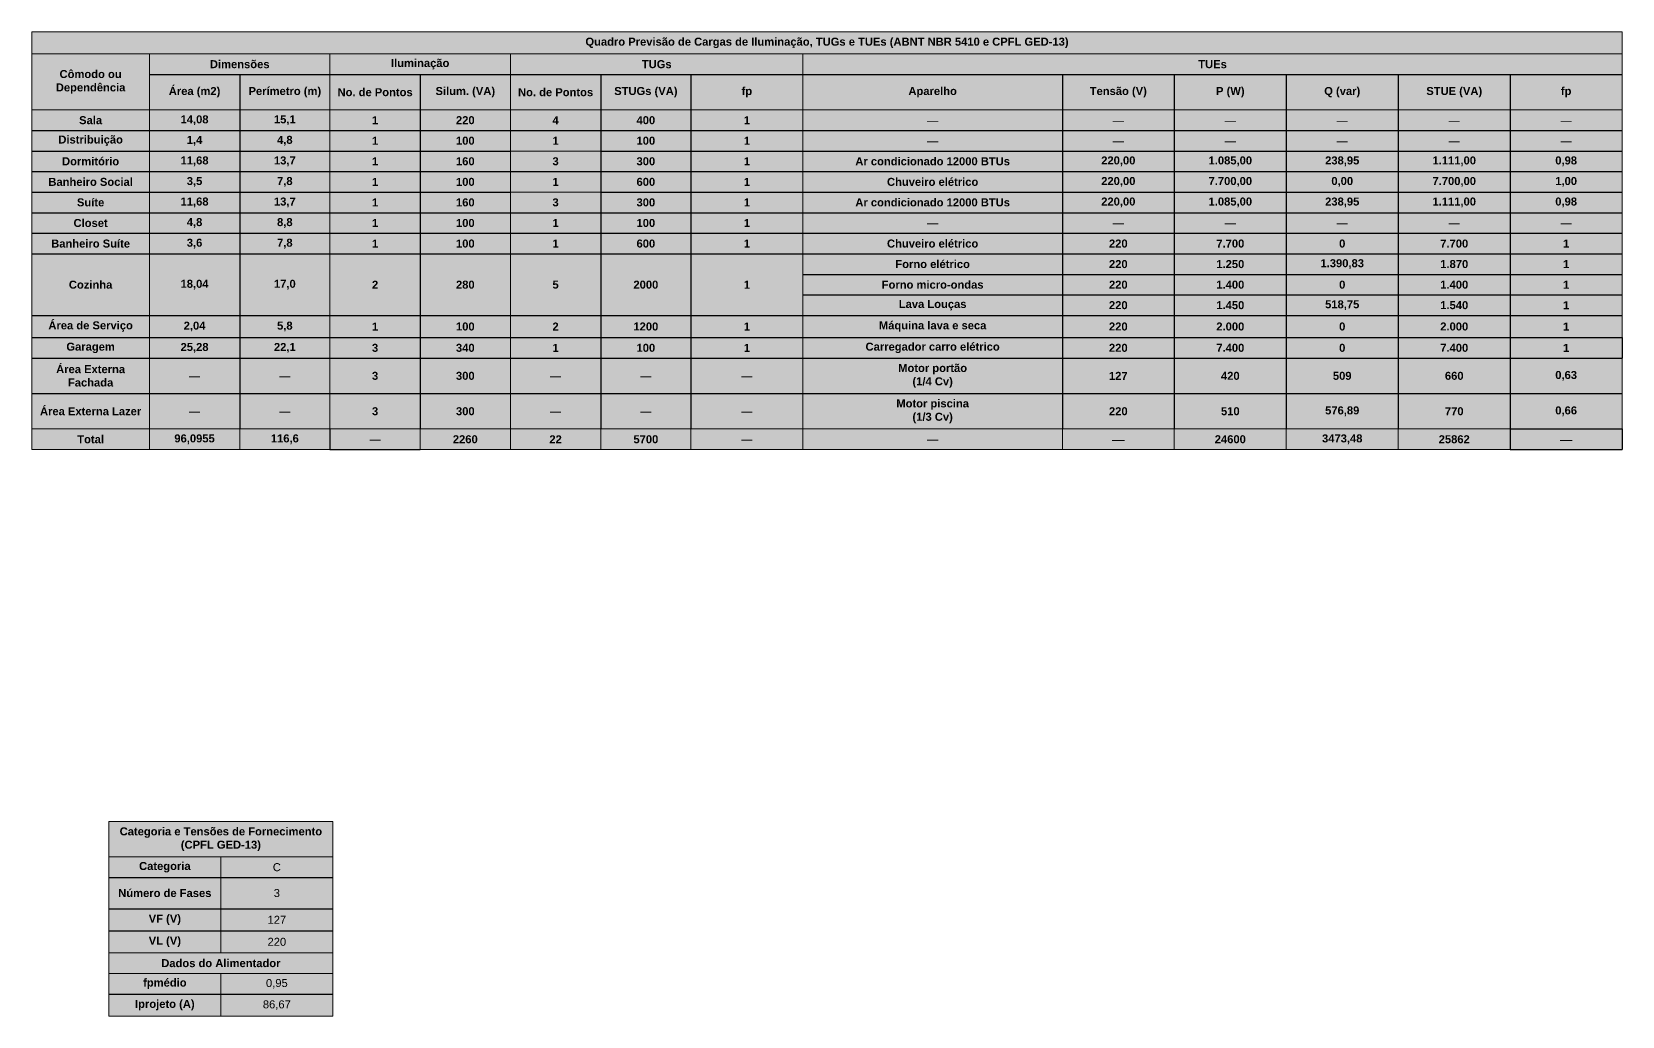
# Model space of a CAD drawing. Header units: inches. Extents: x 2 to 116, y 2 to 108.
# Drawn here: x 69.82 to 89.15, y 64.19 to 76.14 of the extents above; entities that cross this region are included whole.
import ezdxf

# ---------------------------------------------------------------- set-up
doc = ezdxf.new("R2010")
doc.units = ezdxf.units.IN
doc.header["$MEASUREMENT"] = 0
doc.layers.add('LEGENDA', color=251, linetype='Continuous', lineweight=9)
doc.styles.get("Standard").update_dxf_attribs({"font": 'arial.ttf'})

# ---------------------------------------------------------------- blocks, each defined once
blk = doc.blocks.new('*T407')
at = {"layer": 'LEGENDA', "color": 18, "linetype": 'ByBlock', "lineweight": 15, "true_color": 0x000000, "transparency": 16777216}
for p, q in [((0, 0), (2.721, 0)), ((0, 0), (0, -2.363)), ((2.721, 0), (2.721, -2.363)), ((0, -0.43), (2.721, -0.43)), ((1.361, -0.43), (1.361, -1.595)), ((0, -1.595), (2.721, -1.595)), ((0, -1.845), (2.721, -1.845)), ((1.361, -1.845), (1.361, -2.363)), ((0, -2.363), (2.721, -2.363))]:
    blk.add_line(p, q, dxfattribs=at)
at = {"layer": 'LEGENDA', "color": 253, "linetype": 'ByBlock', "lineweight": -2, "true_color": 0xa5a5a5, "transparency": 16777216}
for p, q in [((0, -0.68), (2.721, -0.68)), ((0, -1.059), (2.721, -1.059)), ((0, -1.327), (2.721, -1.327)), ((0, -2.095), (2.721, -2.095))]:
    blk.add_line(p, q, dxfattribs=at)
at = {"layer": 'LEGENDA', "color": 9, "true_color": 0xbdc0bf, "transparency": 16777216}
for points in [[(0, 0), (0, -0.43), (2.721, 0), (2.721, -0.43)], [(0, -1.595), (0, -1.845), (2.721, -1.595), (2.721, -1.845)]]:
    blk.add_solid(points, dxfattribs=at)
at = {"layer": 'LEGENDA', "color": 254, "true_color": 0xdbdbdb, "transparency": 16777216}
for points in [[(0, -0.43), (0, -0.68), (1.361, -0.43), (1.361, -0.68)], [(0, -0.68), (0, -1.059), (1.361, -0.68), (1.361, -1.059)], [(0, -1.059), (0, -1.327), (1.361, -1.059), (1.361, -1.327)], [(0, -1.327), (0, -1.595), (1.361, -1.327), (1.361, -1.595)], [(0, -1.845), (0, -2.095), (1.361, -1.845), (1.361, -2.095)], [(0, -2.095), (0, -2.363), (1.361, -2.095), (1.361, -2.363)]]:
    blk.add_solid(points, dxfattribs=at)
at = {"layer": 'LEGENDA', "color": 7, "true_color": 0xffffff, "transparency": 16777216}
for points in [[(1.361, -0.43), (1.361, -0.68), (2.721, -0.43), (2.721, -0.68)], [(1.361, -0.68), (1.361, -1.059), (2.721, -0.68), (2.721, -1.059)], [(1.361, -1.059), (1.361, -1.327), (2.721, -1.059), (2.721, -1.327)], [(1.361, -1.327), (1.361, -1.595), (2.721, -1.327), (2.721, -1.595)], [(1.361, -1.845), (1.361, -2.095), (2.721, -1.845), (2.721, -2.095)], [(1.361, -2.095), (1.361, -2.363), (2.721, -2.095), (2.721, -2.363)]]:
    blk.add_solid(points, dxfattribs=at)
at = {"layer": 'LEGENDA', "color": 0, "transparency": 16777216, "char_height": 0.09722, "attachment_point": 5}
for s, insert, width in [('{\\fHelvetica Neue|b1|i0|c0;Categoria e Tensões de Fornecimento (CPFL GED-13)', (1.361, -0.215), 2.60111), ('{\\fHelvetica Neue|b1|i0|c0;Categoria', (0.68, -0.555), 1.24056), ('{\\fHelvetica Neue|b0|i0|c0;C', (2.041, -0.555), 1.24056), ('{\\fHelvetica Neue|b1|i0|c0;Número de Fases', (0.68, -0.869), 1.24056), ('{\\fHelvetica Neue|b0|i0|c0;3', (2.041, -0.869), 1.24056), ('{\\fHelvetica Neue|b1|i0|c0;VF (V)', (0.68, -1.193), 1.24056), ('{\\fHelvetica Neue|b0|i0|c0;127', (2.041, -1.193), 1.24056), ('{\\fHelvetica Neue|b1|i0|c0;VL (V)', (0.68, -1.461), 1.24056), ('{\\fHelvetica Neue|b0|i0|c0;220', (2.041, -1.461), 1.24056), ('{\\fHelvetica Neue|b1|i0|c0;Dados do Alimentador', (1.361, -1.72), 2.60111), ('{\\fHelvetica Neue|b1|i0|c0;fpmédio', (0.68, -1.97), 1.24056), ('{\\fHelvetica Neue|b0|i0|c0;0,95', (2.041, -1.97), 1.24056), ('{\\fHelvetica Neue|b1|i0|c0;Iprojeto (A)', (0.68, -2.229), 1.24056), ('{\\fHelvetica Neue|b0|i0|c0;86,67', (2.041, -2.229), 1.24056)]:
    blk.add_mtext(s, dxfattribs=dict(at, insert=insert, width=width))
blk = doc.blocks.new('*T408')
at = {"layer": 'LEGENDA', "color": 18, "linetype": 'ByBlock', "lineweight": 15, "true_color": 0x000000, "transparency": 16777216}
for p, q in [((0, 0), (19.326, 0)), ((0, 0), (0, -5.072)), ((19.326, 0), (19.326, -3.712)), ((0, -0.268), (19.326, -0.268)), ((1.43, -0.268), (1.43, -5.072)), ((3.623, -0.268), (3.623, -4.822)), ((5.817, -0.268), (5.817, -5.072)), ((9.371, -0.268), (9.371, -5.072)), ((0, -0.948), (19.326, -0.948)), ((5.817, -1.447), (6.913, -1.447)), ((5.817, -1.946), (6.913, -1.946)), ((19.326, -3.962), (19.326, -4.822)), ((0, -4.822), (17.965, -4.822)), ((2.527, -4.822), (2.527, -5.072)), ((4.72, -4.822), (4.72, -5.072)), ((6.913, -4.822), (6.913, -5.072)), ((8.01, -4.822), (8.01, -5.072)), ((12.523, -4.822), (12.523, -5.072)), ((13.883, -4.822), (13.883, -5.072)), ((15.244, -4.822), (15.244, -5.072)), ((16.604, -4.822), (16.604, -5.072)), ((0, -5.072), (3.623, -5.072)), ((4.72, -5.072), (17.965, -5.072))]:
    blk.add_line(p, q, dxfattribs=at)
at = {"layer": 'LEGENDA', "color": 253, "linetype": 'ByBlock', "lineweight": -2, "true_color": 0xa5a5a5, "transparency": 16777216}
for p, q in [((1.43, -0.518), (19.326, -0.518)), ((2.527, -0.518), (2.527, -4.822)), ((4.72, -0.518), (4.72, -4.822)), ((6.913, -0.518), (6.913, -4.822)), ((8.01, -0.518), (8.01, -4.822)), ((12.523, -0.518), (12.523, -4.822)), ((13.883, -0.518), (13.883, -4.822)), ((15.244, -0.518), (15.244, -4.822)), ((16.604, -0.518), (16.604, -4.822)), ((17.965, -0.518), (17.965, -4.822)), ((0, -1.198), (19.326, -1.198)), ((0, -1.447), (5.817, -1.447)), ((6.913, -1.447), (19.326, -1.447)), ((0, -1.697), (19.326, -1.697)), ((0, -1.946), (5.817, -1.946)), ((6.913, -1.946), (19.326, -1.946)), ((0, -2.196), (19.326, -2.196)), ((0, -2.446), (19.326, -2.446)), ((0, -2.695), (19.326, -2.695)), ((9.371, -2.945), (19.326, -2.945)), ((9.371, -3.195), (19.326, -3.195)), ((0, -3.444), (19.326, -3.444)), ((0, -3.712), (19.326, -3.712)), ((0, -3.962), (19.326, -3.962)), ((0, -4.392), (19.326, -4.392)), ((3.623, -4.822), (3.623, -5.072)), ((3.623, -5.072), (4.72, -5.072))]:
    blk.add_line(p, q, dxfattribs=at)
at = {"layer": 'LEGENDA', "color": 18, "linetype": 'ByBlock', "lineweight": -2, "true_color": 0x000000, "transparency": 16777216}
for p, q in [((19.326, -3.712), (19.326, -3.962)), ((17.965, -4.822), (19.326, -4.822)), ((17.965, -4.822), (17.965, -5.072)), ((19.326, -4.822), (19.326, -5.072)), ((17.965, -5.072), (19.326, -5.072))]:
    blk.add_line(p, q, dxfattribs=at)
at = {"layer": 'LEGENDA', "color": 9, "true_color": 0xbdc0bf, "transparency": 16777216}
for points in [[(0, 0), (0, -0.268), (19.326, 0), (19.326, -0.268)], [(0, -0.268), (0, -0.948), (1.43, -0.268), (1.43, -0.948)], [(1.43, -0.268), (1.43, -0.518), (3.623, -0.268), (3.623, -0.518)], [(3.623, -0.268), (3.623, -0.518), (5.817, -0.268), (5.817, -0.518)], [(5.817, -0.268), (5.817, -0.518), (9.371, -0.268), (9.371, -0.518)], [(9.371, -0.268), (9.371, -0.518), (19.326, -0.268), (19.326, -0.518)], [(1.43, -0.518), (1.43, -0.948), (2.527, -0.518), (2.527, -0.948)], [(2.527, -0.518), (2.527, -0.948), (3.623, -0.518), (3.623, -0.948)], [(3.623, -0.518), (3.623, -0.948), (4.72, -0.518), (4.72, -0.948)], [(4.72, -0.518), (4.72, -0.948), (5.817, -0.518), (5.817, -0.948)], [(5.817, -0.518), (5.817, -0.948), (6.913, -0.518), (6.913, -0.948)], [(6.913, -0.518), (6.913, -0.948), (8.01, -0.518), (8.01, -0.948)], [(8.01, -0.518), (8.01, -0.948), (9.371, -0.518), (9.371, -0.948)], [(9.371, -0.518), (9.371, -0.948), (12.523, -0.518), (12.523, -0.948)], [(12.523, -0.518), (12.523, -0.948), (13.883, -0.518), (13.883, -0.948)], [(13.883, -0.518), (13.883, -0.948), (15.244, -0.518), (15.244, -0.948)], [(15.244, -0.518), (15.244, -0.948), (16.604, -0.518), (16.604, -0.948)], [(16.604, -0.518), (16.604, -0.948), (17.965, -0.518), (17.965, -0.948)], [(17.965, -0.518), (17.965, -0.948), (19.326, -0.518), (19.326, -0.948)]]:
    blk.add_solid(points, dxfattribs=at)
at = {"layer": 'LEGENDA', "color": 254, "true_color": 0xdbdbdb, "transparency": 16777216}
for points in [[(0, -0.948), (0, -1.198), (1.43, -0.948), (1.43, -1.198)], [(0, -1.198), (0, -1.447), (1.43, -1.198), (1.43, -1.447)], [(0, -1.447), (0, -1.697), (1.43, -1.447), (1.43, -1.697)], [(0, -1.697), (0, -1.946), (1.43, -1.697), (1.43, -1.946)], [(0, -1.946), (0, -2.196), (1.43, -1.946), (1.43, -2.196)], [(0, -2.196), (0, -2.446), (1.43, -2.196), (1.43, -2.446)], [(0, -2.446), (0, -2.695), (1.43, -2.446), (1.43, -2.695)], [(0, -2.695), (0, -3.444), (1.43, -2.695), (1.43, -3.444)], [(0, -3.444), (0, -3.712), (1.43, -3.444), (1.43, -3.712)], [(0, -3.712), (0, -3.962), (1.43, -3.712), (1.43, -3.962)], [(0, -3.962), (0, -4.392), (1.43, -3.962), (1.43, -4.392)], [(0, -4.392), (0, -4.822), (1.43, -4.392), (1.43, -4.822)], [(0, -4.822), (0, -5.072), (1.43, -4.822), (1.43, -5.072)]]:
    blk.add_solid(points, dxfattribs=at)
at = {"layer": 'LEGENDA', "color": 7, "true_color": 0xffffff, "transparency": 16777216}
for points in [[(1.43, -0.948), (1.43, -1.198), (2.527, -0.948), (2.527, -1.198)], [(2.527, -0.948), (2.527, -1.198), (3.623, -0.948), (3.623, -1.198)], [(3.623, -0.948), (3.623, -1.198), (4.72, -0.948), (4.72, -1.198)], [(4.72, -0.948), (4.72, -1.198), (5.817, -0.948), (5.817, -1.198)], [(5.817, -0.948), (5.817, -1.198), (6.913, -0.948), (6.913, -1.198)], [(6.913, -0.948), (6.913, -1.198), (8.01, -0.948), (8.01, -1.198)], [(8.01, -0.948), (8.01, -1.198), (9.371, -0.948), (9.371, -1.198)], [(9.371, -0.948), (9.371, -1.198), (12.523, -0.948), (12.523, -1.198)], [(12.523, -0.948), (12.523, -1.198), (13.883, -0.948), (13.883, -1.198)], [(13.883, -0.948), (13.883, -1.198), (15.244, -0.948), (15.244, -1.198)], [(15.244, -0.948), (15.244, -1.198), (16.604, -0.948), (16.604, -1.198)], [(16.604, -0.948), (16.604, -1.198), (17.965, -0.948), (17.965, -1.198)], [(17.965, -0.948), (17.965, -1.198), (19.326, -0.948), (19.326, -1.198)], [(1.43, -1.198), (1.43, -1.447), (2.527, -1.198), (2.527, -1.447)], [(2.527, -1.198), (2.527, -1.447), (3.623, -1.198), (3.623, -1.447)], [(3.623, -1.198), (3.623, -1.447), (4.72, -1.198), (4.72, -1.447)], [(4.72, -1.198), (4.72, -1.447), (5.817, -1.198), (5.817, -1.447)], [(5.817, -1.198), (5.817, -1.447), (6.913, -1.198), (6.913, -1.447)], [(6.913, -1.198), (6.913, -1.447), (8.01, -1.198), (8.01, -1.447)], [(8.01, -1.198), (8.01, -1.447), (9.371, -1.198), (9.371, -1.447)], [(9.371, -1.198), (9.371, -1.447), (12.523, -1.198), (12.523, -1.447)], [(12.523, -1.198), (12.523, -1.447), (13.883, -1.198), (13.883, -1.447)], [(13.883, -1.198), (13.883, -1.447), (15.244, -1.198), (15.244, -1.447)], [(15.244, -1.198), (15.244, -1.447), (16.604, -1.198), (16.604, -1.447)], [(16.604, -1.198), (16.604, -1.447), (17.965, -1.198), (17.965, -1.447)], [(17.965, -1.198), (17.965, -1.447), (19.326, -1.198), (19.326, -1.447)], [(1.43, -1.447), (1.43, -1.697), (2.527, -1.447), (2.527, -1.697)], [(2.527, -1.447), (2.527, -1.697), (3.623, -1.447), (3.623, -1.697)], [(3.623, -1.447), (3.623, -1.697), (4.72, -1.447), (4.72, -1.697)], [(4.72, -1.447), (4.72, -1.697), (5.817, -1.447), (5.817, -1.697)], [(5.817, -1.447), (5.817, -1.697), (6.913, -1.447), (6.913, -1.697)], [(6.913, -1.447), (6.913, -1.697), (8.01, -1.447), (8.01, -1.697)], [(8.01, -1.447), (8.01, -1.697), (9.371, -1.447), (9.371, -1.697)], [(9.371, -1.447), (9.371, -1.697), (12.523, -1.447), (12.523, -1.697)], [(12.523, -1.447), (12.523, -1.697), (13.883, -1.447), (13.883, -1.697)], [(13.883, -1.447), (13.883, -1.697), (15.244, -1.447), (15.244, -1.697)], [(15.244, -1.447), (15.244, -1.697), (16.604, -1.447), (16.604, -1.697)], [(16.604, -1.447), (16.604, -1.697), (17.965, -1.447), (17.965, -1.697)], [(17.965, -1.447), (17.965, -1.697), (19.326, -1.447), (19.326, -1.697)], [(1.43, -1.697), (1.43, -1.946), (2.527, -1.697), (2.527, -1.946)], [(2.527, -1.697), (2.527, -1.946), (3.623, -1.697), (3.623, -1.946)], [(3.623, -1.697), (3.623, -1.946), (4.72, -1.697), (4.72, -1.946)], [(4.72, -1.697), (4.72, -1.946), (5.817, -1.697), (5.817, -1.946)], [(5.817, -1.697), (5.817, -1.946), (6.913, -1.697), (6.913, -1.946)], [(6.913, -1.697), (6.913, -1.946), (8.01, -1.697), (8.01, -1.946)], [(8.01, -1.697), (8.01, -1.946), (9.371, -1.697), (9.371, -1.946)], [(9.371, -1.697), (9.371, -1.946), (12.523, -1.697), (12.523, -1.946)], [(12.523, -1.697), (12.523, -1.946), (13.883, -1.697), (13.883, -1.946)], [(13.883, -1.697), (13.883, -1.946), (15.244, -1.697), (15.244, -1.946)], [(15.244, -1.697), (15.244, -1.946), (16.604, -1.697), (16.604, -1.946)], [(16.604, -1.697), (16.604, -1.946), (17.965, -1.697), (17.965, -1.946)], [(17.965, -1.697), (17.965, -1.946), (19.326, -1.697), (19.326, -1.946)], [(1.43, -1.946), (1.43, -2.196), (2.527, -1.946), (2.527, -2.196)], [(2.527, -1.946), (2.527, -2.196), (3.623, -1.946), (3.623, -2.196)], [(3.623, -1.946), (3.623, -2.196), (4.72, -1.946), (4.72, -2.196)], [(4.72, -1.946), (4.72, -2.196), (5.817, -1.946), (5.817, -2.196)], [(5.817, -1.946), (5.817, -2.196), (6.913, -1.946), (6.913, -2.196)], [(6.913, -1.946), (6.913, -2.196), (8.01, -1.946), (8.01, -2.196)], [(8.01, -1.946), (8.01, -2.196), (9.371, -1.946), (9.371, -2.196)], [(9.371, -1.946), (9.371, -2.196), (12.523, -1.946), (12.523, -2.196)], [(12.523, -1.946), (12.523, -2.196), (13.883, -1.946), (13.883, -2.196)], [(13.883, -1.946), (13.883, -2.196), (15.244, -1.946), (15.244, -2.196)], [(15.244, -1.946), (15.244, -2.196), (16.604, -1.946), (16.604, -2.196)], [(16.604, -1.946), (16.604, -2.196), (17.965, -1.946), (17.965, -2.196)], [(17.965, -1.946), (17.965, -2.196), (19.326, -1.946), (19.326, -2.196)], [(1.43, -2.196), (1.43, -2.446), (2.527, -2.196), (2.527, -2.446)], [(2.527, -2.196), (2.527, -2.446), (3.623, -2.196), (3.623, -2.446)], [(3.623, -2.196), (3.623, -2.446), (4.72, -2.196), (4.72, -2.446)], [(4.72, -2.196), (4.72, -2.446), (5.817, -2.196), (5.817, -2.446)], [(5.817, -2.196), (5.817, -2.446), (6.913, -2.196), (6.913, -2.446)], [(6.913, -2.196), (6.913, -2.446), (8.01, -2.196), (8.01, -2.446)], [(8.01, -2.196), (8.01, -2.446), (9.371, -2.196), (9.371, -2.446)], [(9.371, -2.196), (9.371, -2.446), (12.523, -2.196), (12.523, -2.446)], [(12.523, -2.196), (12.523, -2.446), (13.883, -2.196), (13.883, -2.446)], [(13.883, -2.196), (13.883, -2.446), (15.244, -2.196), (15.244, -2.446)], [(15.244, -2.196), (15.244, -2.446), (16.604, -2.196), (16.604, -2.446)], [(16.604, -2.196), (16.604, -2.446), (17.965, -2.196), (17.965, -2.446)], [(17.965, -2.196), (17.965, -2.446), (19.326, -2.196), (19.326, -2.446)], [(1.43, -2.446), (1.43, -2.695), (2.527, -2.446), (2.527, -2.695)], [(2.527, -2.446), (2.527, -2.695), (3.623, -2.446), (3.623, -2.695)], [(3.623, -2.446), (3.623, -2.695), (4.72, -2.446), (4.72, -2.695)], [(4.72, -2.446), (4.72, -2.695), (5.817, -2.446), (5.817, -2.695)], [(5.817, -2.446), (5.817, -2.695), (6.913, -2.446), (6.913, -2.695)], [(6.913, -2.446), (6.913, -2.695), (8.01, -2.446), (8.01, -2.695)], [(8.01, -2.446), (8.01, -2.695), (9.371, -2.446), (9.371, -2.695)], [(9.371, -2.446), (9.371, -2.695), (12.523, -2.446), (12.523, -2.695)], [(12.523, -2.446), (12.523, -2.695), (13.883, -2.446), (13.883, -2.695)], [(13.883, -2.446), (13.883, -2.695), (15.244, -2.446), (15.244, -2.695)], [(15.244, -2.446), (15.244, -2.695), (16.604, -2.446), (16.604, -2.695)], [(16.604, -2.446), (16.604, -2.695), (17.965, -2.446), (17.965, -2.695)], [(17.965, -2.446), (17.965, -2.695), (19.326, -2.446), (19.326, -2.695)], [(1.43, -2.695), (1.43, -3.444), (2.527, -2.695), (2.527, -3.444)], [(2.527, -2.695), (2.527, -3.444), (3.623, -2.695), (3.623, -3.444)], [(3.623, -2.695), (3.623, -3.444), (4.72, -2.695), (4.72, -3.444)], [(4.72, -2.695), (4.72, -3.444), (5.817, -2.695), (5.817, -3.444)], [(5.817, -2.695), (5.817, -3.444), (6.913, -2.695), (6.913, -3.444)], [(6.913, -2.695), (6.913, -3.444), (8.01, -2.695), (8.01, -3.444)], [(8.01, -2.695), (8.01, -3.444), (9.371, -2.695), (9.371, -3.444)], [(9.371, -2.695), (9.371, -2.945), (12.523, -2.695), (12.523, -2.945)], [(12.523, -2.695), (12.523, -2.945), (13.883, -2.695), (13.883, -2.945)], [(13.883, -2.695), (13.883, -2.945), (15.244, -2.695), (15.244, -2.945)], [(15.244, -2.695), (15.244, -2.945), (16.604, -2.695), (16.604, -2.945)], [(16.604, -2.695), (16.604, -2.945), (17.965, -2.695), (17.965, -2.945)], [(17.965, -2.695), (17.965, -2.945), (19.326, -2.695), (19.326, -2.945)], [(9.371, -2.945), (9.371, -3.195), (12.523, -2.945), (12.523, -3.195)], [(12.523, -2.945), (12.523, -3.195), (13.883, -2.945), (13.883, -3.195)], [(13.883, -2.945), (13.883, -3.195), (15.244, -2.945), (15.244, -3.195)], [(15.244, -2.945), (15.244, -3.195), (16.604, -2.945), (16.604, -3.195)], [(16.604, -2.945), (16.604, -3.195), (17.965, -2.945), (17.965, -3.195)], [(17.965, -2.945), (17.965, -3.195), (19.326, -2.945), (19.326, -3.195)], [(9.371, -3.195), (9.371, -3.444), (12.523, -3.195), (12.523, -3.444)], [(12.523, -3.195), (12.523, -3.444), (13.883, -3.195), (13.883, -3.444)], [(13.883, -3.195), (13.883, -3.444), (15.244, -3.195), (15.244, -3.444)], [(15.244, -3.195), (15.244, -3.444), (16.604, -3.195), (16.604, -3.444)], [(16.604, -3.195), (16.604, -3.444), (17.965, -3.195), (17.965, -3.444)], [(17.965, -3.195), (17.965, -3.444), (19.326, -3.195), (19.326, -3.444)], [(1.43, -3.444), (1.43, -3.712), (2.527, -3.444), (2.527, -3.712)], [(2.527, -3.444), (2.527, -3.712), (3.623, -3.444), (3.623, -3.712)], [(3.623, -3.444), (3.623, -3.712), (4.72, -3.444), (4.72, -3.712)], [(4.72, -3.444), (4.72, -3.712), (5.817, -3.444), (5.817, -3.712)], [(5.817, -3.444), (5.817, -3.712), (6.913, -3.444), (6.913, -3.712)], [(6.913, -3.444), (6.913, -3.712), (8.01, -3.444), (8.01, -3.712)], [(8.01, -3.444), (8.01, -3.712), (9.371, -3.444), (9.371, -3.712)], [(9.371, -3.444), (9.371, -3.712), (12.523, -3.444), (12.523, -3.712)], [(12.523, -3.444), (12.523, -3.712), (13.883, -3.444), (13.883, -3.712)], [(13.883, -3.444), (13.883, -3.712), (15.244, -3.444), (15.244, -3.712)], [(15.244, -3.444), (15.244, -3.712), (16.604, -3.444), (16.604, -3.712)], [(16.604, -3.444), (16.604, -3.712), (17.965, -3.444), (17.965, -3.712)], [(17.965, -3.444), (17.965, -3.712), (19.326, -3.444), (19.326, -3.712)], [(1.43, -3.712), (1.43, -3.962), (2.527, -3.712), (2.527, -3.962)], [(2.527, -3.712), (2.527, -3.962), (3.623, -3.712), (3.623, -3.962)], [(3.623, -3.712), (3.623, -3.962), (4.72, -3.712), (4.72, -3.962)], [(4.72, -3.712), (4.72, -3.962), (5.817, -3.712), (5.817, -3.962)], [(5.817, -3.712), (5.817, -3.962), (6.913, -3.712), (6.913, -3.962)], [(6.913, -3.712), (6.913, -3.962), (8.01, -3.712), (8.01, -3.962)], [(8.01, -3.712), (8.01, -3.962), (9.371, -3.712), (9.371, -3.962)], [(9.371, -3.712), (9.371, -3.962), (12.523, -3.712), (12.523, -3.962)], [(12.523, -3.712), (12.523, -3.962), (13.883, -3.712), (13.883, -3.962)], [(13.883, -3.712), (13.883, -3.962), (15.244, -3.712), (15.244, -3.962)], [(15.244, -3.712), (15.244, -3.962), (16.604, -3.712), (16.604, -3.962)], [(16.604, -3.712), (16.604, -3.962), (17.965, -3.712), (17.965, -3.962)], [(17.965, -3.712), (17.965, -3.962), (19.326, -3.712), (19.326, -3.962)], [(1.43, -3.962), (1.43, -4.392), (2.527, -3.962), (2.527, -4.392)], [(2.527, -3.962), (2.527, -4.392), (3.623, -3.962), (3.623, -4.392)], [(3.623, -3.962), (3.623, -4.392), (4.72, -3.962), (4.72, -4.392)], [(4.72, -3.962), (4.72, -4.392), (5.817, -3.962), (5.817, -4.392)], [(5.817, -3.962), (5.817, -4.392), (6.913, -3.962), (6.913, -4.392)], [(6.913, -3.962), (6.913, -4.392), (8.01, -3.962), (8.01, -4.392)], [(8.01, -3.962), (8.01, -4.392), (9.371, -3.962), (9.371, -4.392)], [(9.371, -3.962), (9.371, -4.392), (12.523, -3.962), (12.523, -4.392)], [(12.523, -3.962), (12.523, -4.392), (13.883, -3.962), (13.883, -4.392)], [(13.883, -3.962), (13.883, -4.392), (15.244, -3.962), (15.244, -4.392)], [(15.244, -3.962), (15.244, -4.392), (16.604, -3.962), (16.604, -4.392)], [(16.604, -3.962), (16.604, -4.392), (17.965, -3.962), (17.965, -4.392)], [(17.965, -3.962), (17.965, -4.392), (19.326, -3.962), (19.326, -4.392)], [(1.43, -4.392), (1.43, -4.822), (2.527, -4.392), (2.527, -4.822)], [(2.527, -4.392), (2.527, -4.822), (3.623, -4.392), (3.623, -4.822)], [(3.623, -4.392), (3.623, -4.822), (4.72, -4.392), (4.72, -4.822)], [(4.72, -4.392), (4.72, -4.822), (5.817, -4.392), (5.817, -4.822)], [(5.817, -4.392), (5.817, -4.822), (6.913, -4.392), (6.913, -4.822)], [(6.913, -4.392), (6.913, -4.822), (8.01, -4.392), (8.01, -4.822)], [(8.01, -4.392), (8.01, -4.822), (9.371, -4.392), (9.371, -4.822)], [(9.371, -4.392), (9.371, -4.822), (12.523, -4.392), (12.523, -4.822)], [(12.523, -4.392), (12.523, -4.822), (13.883, -4.392), (13.883, -4.822)], [(13.883, -4.392), (13.883, -4.822), (15.244, -4.392), (15.244, -4.822)], [(15.244, -4.392), (15.244, -4.822), (16.604, -4.392), (16.604, -4.822)], [(16.604, -4.392), (16.604, -4.822), (17.965, -4.392), (17.965, -4.822)], [(17.965, -4.392), (17.965, -4.822), (19.326, -4.392), (19.326, -4.822)], [(1.43, -4.822), (1.43, -5.072), (2.527, -4.822), (2.527, -5.072)], [(2.527, -4.822), (2.527, -5.072), (3.623, -4.822), (3.623, -5.072)], [(3.623, -4.822), (3.623, -5.072), (4.72, -4.822), (4.72, -5.072)], [(4.72, -4.822), (4.72, -5.072), (5.817, -4.822), (5.817, -5.072)], [(5.817, -4.822), (5.817, -5.072), (6.913, -4.822), (6.913, -5.072)], [(6.913, -4.822), (6.913, -5.072), (8.01, -4.822), (8.01, -5.072)], [(8.01, -4.822), (8.01, -5.072), (9.371, -4.822), (9.371, -5.072)], [(9.371, -4.822), (9.371, -5.072), (12.523, -4.822), (12.523, -5.072)], [(12.523, -4.822), (12.523, -5.072), (13.883, -4.822), (13.883, -5.072)], [(13.883, -4.822), (13.883, -5.072), (15.244, -4.822), (15.244, -5.072)], [(15.244, -4.822), (15.244, -5.072), (16.604, -4.822), (16.604, -5.072)], [(16.604, -4.822), (16.604, -5.072), (17.965, -4.822), (17.965, -5.072)], [(17.965, -4.822), (17.965, -5.072), (19.326, -4.822), (19.326, -5.072)]]:
    blk.add_solid(points, dxfattribs=at)
at = {"layer": 'LEGENDA', "color": 0, "transparency": 16777216, "attachment_point": 5}
for s, insert, char_height, width in [('{\\fHelvetica Neue|b1|i0|c0;Quadro Previsão de Cargas de Iluminação, TUGs e TUEs (ABNT NBR 5410 e CPFL GED-13)', (9.663, -0.134), 0.097222, 19.20556), ('{\\fHelvetica Neue|b1|i0|c0;Dimensões', (2.527, -0.393), 0.09722, 2.07333), ('{\\fHelvetica Neue|b1|i0|c0;Iluminação', (4.72, -0.393), 0.09722, 2.07333), ('{\\fHelvetica Neue|b1|i0|c0;TUGs', (7.594, -0.393), 0.09722, 3.43389), ('{\\fHelvetica Neue|b1|i0|c0;TUEs', (14.348, -0.393), 0.09722, 9.835), ('{\\fHelvetica Neue|b1|i0|c0;Cômodo ou Dependência', (0.715, -0.608), 0.09722, 1.31), ('{\\fHelvetica Neue|b1|i0|c0;Área (m2)', (1.978, -0.733), 0.09722, 0.97667), ('{\\fHelvetica Neue|b1|i0|c0;Perímetro (m)', (3.075, -0.733), 0.09722, 0.97667), ('{\\fHelvetica Neue|b1|i0|c0;No. de Pontos', (4.172, -0.733), 0.09722, 0.97667), ('{\\fHelvetica Neue|b1|i0|c0;Silum. (VA)', (5.268, -0.733), 0.09722, 0.97667), ('{\\fHelvetica Neue|b1|i0|c0;No. de Pontos', (6.365, -0.733), 0.09722, 0.97667), ('{\\fHelvetica Neue|b1|i0|c0;STUGs (VA)', (7.462, -0.733), 0.09722, 0.97667), ('{\\fHelvetica Neue|b1|i0|c0;fp', (8.69, -0.733), 0.09722, 1.24056), ('{\\fHelvetica Neue|b1|i0|c0;Aparelho', (10.947, -0.733), 0.09722, 3.03222), ('{\\fHelvetica Neue|b1|i0|c0;Tensão (V)', (13.203, -0.733), 0.09722, 1.24056), ('{\\fHelvetica Neue|b1|i0|c0;P (W)', (14.564, -0.733), 0.09722, 1.24056), ('{\\fHelvetica Neue|b1|i0|c0;Q (var)', (15.924, -0.733), 0.09722, 1.24056), ('{\\fHelvetica Neue|b1|i0|c0;STUE (VA)', (17.285, -0.733), 0.09722, 1.24056), ('{\\fHelvetica Neue|b1|i0|c0;fp', (18.645, -0.733), 0.09722, 1.24056), ('{\\fHelvetica Neue|b1|i0|c0;Sala', (0.715, -1.073), 0.09722, 1.31), ('{\\fHelvetica Neue|b1|i0|c0;14,08', (1.978, -1.073), 0.09722, 0.97667), ('{\\fHelvetica Neue|b1|i0|c0;15,1', (3.075, -1.073), 0.09722, 0.97667), ('{\\fHelvetica Neue|b1|i0|c0;1', (4.172, -1.073), 0.09722, 0.97667), ('{\\fHelvetica Neue|b1|i0|c0;220', (5.268, -1.073), 0.09722, 0.97667), ('{\\fHelvetica Neue|b1|i0|c0;4', (6.365, -1.073), 0.09722, 0.97667), ('{\\fHelvetica Neue|b1|i0|c0;400', (7.462, -1.073), 0.09722, 0.97667), ('{\\fHelvetica Neue|b1|i0|c0;1', (8.69, -1.073), 0.09722, 1.24056), ('{\\fHelvetica Neue|b0|i0|c0;—', (10.947, -1.073), 0.09722, 3.03222), ('{\\fHelvetica Neue|b0|i0|c0;—', (13.203, -1.073), 0.09722, 1.24056), ('{\\fHelvetica Neue|b0|i0|c0;—', (14.564, -1.073), 0.09722, 1.24056), ('{\\fHelvetica Neue|b0|i0|c0;—', (15.924, -1.073), 0.09722, 1.24056), ('{\\fHelvetica Neue|b0|i0|c0;—', (17.285, -1.073), 0.09722, 1.24056), ('{\\fHelvetica Neue|b0|i0|c0;—', (18.645, -1.073), 0.09722, 1.24056), ('{\\fHelvetica Neue|b1|i0|c0;Distribuição', (0.715, -1.322), 0.09722, 1.31), ('{\\fHelvetica Neue|b1|i0|c0;1,4', (1.978, -1.322), 0.09722, 0.97667), ('{\\fHelvetica Neue|b1|i0|c0;4,8', (3.075, -1.322), 0.09722, 0.97667), ('{\\fHelvetica Neue|b1|i0|c0;1', (4.172, -1.322), 0.09722, 0.97667), ('{\\fHelvetica Neue|b1|i0|c0;100', (5.268, -1.322), 0.09722, 0.97667), ('{\\fHelvetica Neue|b1|i0|c0;1', (6.365, -1.322), 0.09722, 0.97667), ('{\\fHelvetica Neue|b1|i0|c0;100', (7.462, -1.322), 0.09722, 0.97667), ('{\\fHelvetica Neue|b1|i0|c0;1', (8.69, -1.322), 0.09722, 1.24056), ('{\\fHelvetica Neue|b0|i0|c0;—', (10.947, -1.322), 0.09722, 3.03222), ('{\\fHelvetica Neue|b0|i0|c0;—', (13.203, -1.322), 0.09722, 1.24056), ('{\\fHelvetica Neue|b0|i0|c0;—', (14.564, -1.322), 0.09722, 1.24056), ('{\\fHelvetica Neue|b0|i0|c0;—', (15.924, -1.322), 0.09722, 1.24056), ('{\\fHelvetica Neue|b0|i0|c0;—', (17.285, -1.322), 0.09722, 1.24056), ('{\\fHelvetica Neue|b0|i0|c0;—', (18.645, -1.322), 0.09722, 1.24056), ('{\\fHelvetica Neue|b1|i0|c0;Dormitório', (0.715, -1.572), 0.09722, 1.31), ('{\\fHelvetica Neue|b1|i0|c0;11,68', (1.978, -1.572), 0.09722, 0.97667), ('{\\fHelvetica Neue|b1|i0|c0;13,7', (3.075, -1.572), 0.09722, 0.97667), ('{\\fHelvetica Neue|b1|i0|c0;1', (4.172, -1.572), 0.09722, 0.97667), ('{\\fHelvetica Neue|b1|i0|c0;160', (5.268, -1.572), 0.09722, 0.97667), ('{\\fHelvetica Neue|b1|i0|c0;3', (6.365, -1.572), 0.09722, 0.97667), ('{\\fHelvetica Neue|b1|i0|c0;300', (7.462, -1.572), 0.09722, 0.97667), ('{\\fHelvetica Neue|b1|i0|c0;1', (8.69, -1.572), 0.09722, 1.24056), ('{\\fHelvetica Neue|b1|i0|c0;Ar condicionado 12000 BTUs', (10.947, -1.572), 0.09722, 3.03222), ('{\\fHelvetica Neue|b1|i0|c0;220,00', (13.203, -1.572), 0.09722, 1.24056), ('{\\fHelvetica Neue|b1|i0|c0;1.085,00', (14.564, -1.572), 0.09722, 1.24056), ('{\\fHelvetica Neue|b1|i0|c0;238,95', (15.924, -1.572), 0.09722, 1.24056), ('{\\fHelvetica Neue|b1|i0|c0;1.111,00', (17.285, -1.572), 0.09722, 1.24056), ('{\\fHelvetica Neue|b1|i0|c0;0,98', (18.645, -1.572), 0.09722, 1.24056), ('{\\fHelvetica Neue|b1|i0|c0;Banheiro Social', (0.715, -1.822), 0.09722, 1.31), ('{\\fHelvetica Neue|b1|i0|c0;3,5', (1.978, -1.822), 0.09722, 0.97667), ('{\\fHelvetica Neue|b1|i0|c0;7,8', (3.075, -1.822), 0.09722, 0.97667), ('{\\fHelvetica Neue|b1|i0|c0;1', (4.172, -1.822), 0.09722, 0.97667), ('{\\fHelvetica Neue|b1|i0|c0;100', (5.268, -1.822), 0.09722, 0.97667), ('{\\fHelvetica Neue|b1|i0|c0;1', (6.365, -1.822), 0.09722, 0.97667), ('{\\fHelvetica Neue|b1|i0|c0;600', (7.462, -1.822), 0.09722, 0.97667), ('{\\fHelvetica Neue|b1|i0|c0;1', (8.69, -1.822), 0.09722, 1.24056), ('{\\fHelvetica Neue|b1|i0|c0;Chuveiro elétrico', (10.947, -1.822), 0.09722, 3.03222), ('{\\fHelvetica Neue|b1|i0|c0;220,00', (13.203, -1.822), 0.09722, 1.24056), ('{\\fHelvetica Neue|b1|i0|c0;7.700,00', (14.564, -1.822), 0.09722, 1.24056), ('{\\fHelvetica Neue|b1|i0|c0;0,00', (15.924, -1.822), 0.09722, 1.24056), ('{\\fHelvetica Neue|b1|i0|c0;7.700,00', (17.285, -1.822), 0.09722, 1.24056), ('{\\fHelvetica Neue|b1|i0|c0;1,00', (18.645, -1.822), 0.09722, 1.24056), ('{\\fHelvetica Neue|b1|i0|c0;Suíte', (0.715, -2.071), 0.09722, 1.31), ('{\\fHelvetica Neue|b1|i0|c0;11,68', (1.978, -2.071), 0.09722, 0.97667), ('{\\fHelvetica Neue|b1|i0|c0;13,7', (3.075, -2.071), 0.09722, 0.97667), ('{\\fHelvetica Neue|b1|i0|c0;1', (4.172, -2.071), 0.09722, 0.97667), ('{\\fHelvetica Neue|b1|i0|c0;160', (5.268, -2.071), 0.09722, 0.97667), ('{\\fHelvetica Neue|b1|i0|c0;3', (6.365, -2.071), 0.09722, 0.97667), ('{\\fHelvetica Neue|b1|i0|c0;300', (7.462, -2.071), 0.09722, 0.97667), ('{\\fHelvetica Neue|b1|i0|c0;1', (8.69, -2.071), 0.09722, 1.24056), ('{\\fHelvetica Neue|b1|i0|c0;Ar condicionado 12000 BTUs', (10.947, -2.071), 0.09722, 3.03222), ('{\\fHelvetica Neue|b1|i0|c0;220,00', (13.203, -2.071), 0.09722, 1.24056), ('{\\fHelvetica Neue|b1|i0|c0;1.085,00', (14.564, -2.071), 0.09722, 1.24056), ('{\\fHelvetica Neue|b1|i0|c0;238,95', (15.924, -2.071), 0.09722, 1.24056), ('{\\fHelvetica Neue|b1|i0|c0;1.111,00', (17.285, -2.071), 0.09722, 1.24056), ('{\\fHelvetica Neue|b1|i0|c0;0,98', (18.645, -2.071), 0.09722, 1.24056), ('{\\fHelvetica Neue|b1|i0|c0;Closet', (0.715, -2.321), 0.09722, 1.31), ('{\\fHelvetica Neue|b1|i0|c0;4,8', (1.978, -2.321), 0.09722, 0.97667), ('{\\fHelvetica Neue|b1|i0|c0;8,8', (3.075, -2.321), 0.09722, 0.97667), ('{\\fHelvetica Neue|b1|i0|c0;1', (4.172, -2.321), 0.09722, 0.97667), ('{\\fHelvetica Neue|b1|i0|c0;100', (5.268, -2.321), 0.09722, 0.97667), ('{\\fHelvetica Neue|b1|i0|c0;1', (6.365, -2.321), 0.09722, 0.97667), ('{\\fHelvetica Neue|b1|i0|c0;100', (7.462, -2.321), 0.09722, 0.97667), ('{\\fHelvetica Neue|b1|i0|c0;1', (8.69, -2.321), 0.09722, 1.24056), ('{\\fHelvetica Neue|b1|i0|c0;3,6', (1.978, -2.571), 0.09722, 0.97667), ('{\\fHelvetica Neue|b1|i0|c0;7,8', (3.075, -2.571), 0.09722, 0.97667), ('{\\fHelvetica Neue|b1|i0|c0;—', (10.947, -2.321), 0.09722, 3.03222), ('{\\fHelvetica Neue|b1|i0|c0;—', (13.203, -2.321), 0.09722, 1.24056), ('{\\fHelvetica Neue|b1|i0|c0;—', (14.564, -2.321), 0.09722, 1.24056), ('{\\fHelvetica Neue|b1|i0|c0;—', (15.924, -2.321), 0.09722, 1.24056), ('{\\fHelvetica Neue|b1|i0|c0;—', (17.285, -2.321), 0.09722, 1.24056), ('{\\fHelvetica Neue|b1|i0|c0;—', (18.645, -2.321), 0.09722, 1.24056), ('{\\fHelvetica Neue|b1|i0|c0;Banheiro Suíte', (0.715, -2.571), 0.09722, 1.31), ('{\\fHelvetica Neue|b1|i0|c0;1', (4.172, -2.571), 0.09722, 0.97667), ('{\\fHelvetica Neue|b1|i0|c0;100', (5.268, -2.571), 0.09722, 0.97667), ('{\\fHelvetica Neue|b1|i0|c0;1', (6.365, -2.571), 0.09722, 0.97667), ('{\\fHelvetica Neue|b1|i0|c0;600', (7.462, -2.571), 0.09722, 0.97667), ('{\\fHelvetica Neue|b1|i0|c0;1', (8.69, -2.571), 0.09722, 1.24056), ('{\\fHelvetica Neue|b1|i0|c0;Chuveiro elétrico', (10.947, -2.571), 0.09722, 3.03222), ('{\\fHelvetica Neue|b1|i0|c0;220', (13.203, -2.571), 0.09722, 1.24056), ('{\\fHelvetica Neue|b1|i0|c0;7.700', (14.564, -2.571), 0.09722, 1.24056), ('{\\fHelvetica Neue|b1|i0|c0;0', (15.924, -2.571), 0.09722, 1.24056), ('{\\fHelvetica Neue|b1|i0|c0;7.700', (17.285, -2.571), 0.09722, 1.24056), ('{\\fHelvetica Neue|b1|i0|c0;1', (18.645, -2.571), 0.09722, 1.24056), ('{\\fHelvetica Neue|b1|i0|c0;Forno elétrico', (10.947, -2.82), 0.09722, 3.03222), ('{\\fHelvetica Neue|b1|i0|c0;220', (13.203, -2.82), 0.09722, 1.24056), ('{\\fHelvetica Neue|b1|i0|c0;1.250', (14.564, -2.82), 0.09722, 1.24056), ('{\\fHelvetica Neue|b1|i0|c0;1.390,83', (15.924, -2.82), 0.09722, 1.24056), ('{\\fHelvetica Neue|b1|i0|c0;1.870', (17.285, -2.82), 0.09722, 1.24056), ('{\\fHelvetica Neue|b1|i0|c0;1', (18.645, -2.82), 0.09722, 1.24056), ('{\\fHelvetica Neue|b1|i0|c0;Cozinha', (0.715, -3.07), 0.09722, 1.31), ('{\\fHelvetica Neue|b1|i0|c0;18,04', (1.978, -3.07), 0.09722, 0.97667), ('{\\fHelvetica Neue|b1|i0|c0;17,0', (3.075, -3.07), 0.09722, 0.97667), ('{\\fHelvetica Neue|b1|i0|c0;2', (4.172, -3.07), 0.09722, 0.97667), ('{\\fHelvetica Neue|b1|i0|c0;280', (5.268, -3.07), 0.09722, 0.97667), ('{\\fHelvetica Neue|b1|i0|c0;5', (6.365, -3.07), 0.09722, 0.97667), ('{\\fHelvetica Neue|b1|i0|c0;2000', (7.462, -3.07), 0.09722, 0.97667), ('{\\fHelvetica Neue|b1|i0|c0;1', (8.69, -3.07), 0.09722, 1.24056), ('{\\fHelvetica Neue|b1|i0|c0;Forno micro-ondas', (10.947, -3.07), 0.09722, 3.03222), ('{\\fHelvetica Neue|b1|i0|c0;220', (13.203, -3.07), 0.09722, 1.24056), ('{\\fHelvetica Neue|b1|i0|c0;1.400', (14.564, -3.07), 0.09722, 1.24056), ('{\\fHelvetica Neue|b1|i0|c0;0', (15.924, -3.07), 0.09722, 1.24056), ('{\\fHelvetica Neue|b1|i0|c0;1.400', (17.285, -3.07), 0.09722, 1.24056), ('{\\fHelvetica Neue|b1|i0|c0;1', (18.645, -3.07), 0.09722, 1.24056), ('{\\fHelvetica Neue|b1|i0|c0;Lava Louças ', (10.947, -3.319), 0.09722, 3.03222), ('{\\fHelvetica Neue|b1|i0|c0;220', (13.203, -3.319), 0.09722, 1.24056), ('{\\fHelvetica Neue|b1|i0|c0;1.450', (14.564, -3.319), 0.09722, 1.24056), ('{\\fHelvetica Neue|b1|i0|c0;518,75', (15.924, -3.319), 0.09722, 1.24056), ('{\\fHelvetica Neue|b1|i0|c0;1.540', (17.285, -3.319), 0.09722, 1.24056), ('{\\fHelvetica Neue|b1|i0|c0;1', (18.645, -3.319), 0.09722, 1.24056), ('{\\fHelvetica Neue|b1|i0|c0;Área de Serviço', (0.715, -3.578), 0.09722, 1.31), ('{\\fHelvetica Neue|b1|i0|c0;2,04', (1.978, -3.578), 0.09722, 0.97667), ('{\\fHelvetica Neue|b1|i0|c0;5,8', (3.075, -3.578), 0.09722, 0.97667), ('{\\fHelvetica Neue|b1|i0|c0;1', (4.172, -3.578), 0.09722, 0.97667), ('{\\fHelvetica Neue|b1|i0|c0;100', (5.268, -3.578), 0.09722, 0.97667), ('{\\fHelvetica Neue|b1|i0|c0;2', (6.365, -3.578), 0.09722, 0.97667), ('{\\fHelvetica Neue|b1|i0|c0;1200', (7.462, -3.578), 0.09722, 0.97667), ('{\\fHelvetica Neue|b1|i0|c0;1', (8.69, -3.578), 0.09722, 1.24056), ('{\\fHelvetica Neue|b1|i0|c0;Máquina lava e seca', (10.947, -3.578), 0.09722, 3.03222), ('{\\fHelvetica Neue|b1|i0|c0;220', (13.203, -3.578), 0.09722, 1.24056), ('{\\fHelvetica Neue|b1|i0|c0;2.000', (14.564, -3.578), 0.09722, 1.24056), ('{\\fHelvetica Neue|b1|i0|c0;0', (15.924, -3.578), 0.09722, 1.24056), ('{\\fHelvetica Neue|b1|i0|c0;2.000', (17.285, -3.578), 0.09722, 1.24056), ('{\\fHelvetica Neue|b1|i0|c0;1', (18.645, -3.578), 0.09722, 1.24056), ('{\\fHelvetica Neue|b1|i0|c0;Garagem', (0.715, -3.837), 0.09722, 1.31), ('{\\fHelvetica Neue|b1|i0|c0;25,28', (1.978, -3.837), 0.09722, 0.97667), ('{\\fHelvetica Neue|b1|i0|c0;22,1', (3.075, -3.837), 0.09722, 0.97667), ('{\\fHelvetica Neue|b1|i0|c0;3', (4.172, -3.837), 0.09722, 0.97667), ('{\\fHelvetica Neue|b1|i0|c0;340', (5.268, -3.837), 0.09722, 0.97667), ('{\\fHelvetica Neue|b1|i0|c0;1', (6.365, -3.837), 0.09722, 0.97667), ('{\\fHelvetica Neue|b1|i0|c0;100', (7.462, -3.837), 0.09722, 0.97667), ('{\\fHelvetica Neue|b1|i0|c0;1', (8.69, -3.837), 0.09722, 1.24056), ('{\\fHelvetica Neue|b1|i0|c0;Carregador carro elétrico', (10.947, -3.837), 0.09722, 3.03222), ('{\\fHelvetica Neue|b1|i0|c0;220', (13.203, -3.837), 0.09722, 1.24056), ('{\\fHelvetica Neue|b1|i0|c0;7.400', (14.564, -3.837), 0.09722, 1.24056), ('{\\fHelvetica Neue|b1|i0|c0;0', (15.924, -3.837), 0.09722, 1.24056), ('{\\fHelvetica Neue|b1|i0|c0;7.400', (17.285, -3.837), 0.09722, 1.24056), ('{\\fHelvetica Neue|b1|i0|c0;1', (18.645, -3.837), 0.09722, 1.24056), ('{\\fHelvetica Neue|b1|i0|c0;Área Externa Fachada', (0.715, -4.177), 0.09722, 1.31), ('{\\fHelvetica Neue|b1|i0|c0;Motor portão^J(1/4 Cv)', (10.947, -4.177), 0.09722, 3.03222), ('{\\fHelvetica Neue|b1|i0|c0;—', (1.978, -4.177), 0.09722, 0.97667), ('{\\fHelvetica Neue|b1|i0|c0;—', (3.075, -4.177), 0.09722, 0.97667), ('{\\fHelvetica Neue|b1|i0|c0;3', (4.172, -4.177), 0.09722, 0.97667), ('{\\fHelvetica Neue|b1|i0|c0;300', (5.268, -4.177), 0.09722, 0.97667), ('{\\fHelvetica Neue|b1|i0|c0;—', (6.365, -4.177), 0.09722, 0.97667), ('{\\fHelvetica Neue|b1|i0|c0;—', (7.462, -4.177), 0.09722, 0.97667), ('{\\fHelvetica Neue|b1|i0|c0;—', (8.69, -4.177), 0.09722, 1.24056), ('{\\fHelvetica Neue|b1|i0|c0;127', (13.203, -4.177), 0.09722, 1.24056), ('{\\fHelvetica Neue|b1|i0|c0;420', (14.564, -4.177), 0.09722, 1.24056), ('{\\fHelvetica Neue|b1|i0|c0;509', (15.924, -4.177), 0.09722, 1.24056), ('{\\fHelvetica Neue|b1|i0|c0;660', (17.285, -4.177), 0.09722, 1.24056), ('{\\fHelvetica Neue|b1|i0|c0;0,63', (18.645, -4.177), 0.09722, 1.24056), ('{\\fHelvetica Neue|b1|i0|c0;Área Externa Lazer', (0.715, -4.607), 0.09722, 1.31), ('{\\fHelvetica Neue|b1|i0|c0;—', (1.978, -4.607), 0.09722, 0.97667), ('{\\fHelvetica Neue|b1|i0|c0;—', (3.075, -4.607), 0.09722, 0.97667), ('{\\fHelvetica Neue|b1|i0|c0;3', (4.172, -4.607), 0.09722, 0.97667), ('{\\fHelvetica Neue|b1|i0|c0;300', (5.268, -4.607), 0.09722, 0.97667), ('{\\fHelvetica Neue|b1|i0|c0;—', (6.365, -4.607), 0.09722, 0.97667), ('{\\fHelvetica Neue|b1|i0|c0;—', (7.462, -4.607), 0.09722, 0.97667), ('{\\fHelvetica Neue|b1|i0|c0;—', (8.69, -4.607), 0.09722, 1.24056), ('{\\fHelvetica Neue|b1|i0|c0;Motor piscina^J(1/3 Cv)', (10.947, -4.607), 0.09722, 3.03222), ('{\\fHelvetica Neue|b1|i0|c0;220', (13.203, -4.607), 0.09722, 1.24056), ('{\\fHelvetica Neue|b1|i0|c0;510', (14.564, -4.607), 0.09722, 1.24056), ('{\\fHelvetica Neue|b1|i0|c0;576,89', (15.924, -4.607), 0.09722, 1.24056), ('{\\fHelvetica Neue|b1|i0|c0;770', (17.285, -4.607), 0.09722, 1.24056), ('{\\fHelvetica Neue|b1|i0|c0;0,66', (18.645, -4.607), 0.09722, 1.24056), ('{\\fHelvetica Neue|b1|i0|c0;Total', (0.715, -4.947), 0.09722, 1.31), ('{\\fHelvetica Neue|b1|i0|c0;96,0955', (1.978, -4.947), 0.09722, 0.97667), ('{\\fHelvetica Neue|b1|i0|c0;116,6', (3.075, -4.947), 0.09722, 0.97667), ('{\\fHelvetica Neue|b1|i0|c0;—', (4.172, -4.947), 0.09722, 0.97667), ('{\\fHelvetica Neue|b1|i0|c0;2260', (5.268, -4.947), 0.09722, 0.97667), ('{\\fHelvetica Neue|b1|i0|c0;22', (6.365, -4.947), 0.09722, 0.97667), ('{\\fHelvetica Neue|b1|i0|c0;5700', (7.462, -4.947), 0.09722, 0.97667), ('{\\fHelvetica Neue|b1|i0|c0;—', (8.69, -4.947), 0.09722, 1.24056), ('{\\fHelvetica Neue|b1|i0|c0;—', (10.947, -4.947), 0.09722, 3.03222), ('{\\fHelvetica Neue|b0|i0|c0;—', (13.203, -4.947), 0.11111, 1.24056), ('{\\fHelvetica Neue|b1|i0|c0;24600', (14.564, -4.947), 0.09722, 1.24056), ('{\\fHelvetica Neue|b1|i0|c0;3473,48', (15.924, -4.947), 0.09722, 1.24056), ('{\\fHelvetica Neue|b1|i0|c0;25862', (17.285, -4.947), 0.09722, 1.24056), ('{\\f"docs-Helvetica Neue"|b0|i0|c0;—', (18.645, -4.947), 0.11111, 1.24056)]:
    blk.add_mtext(s, dxfattribs=dict(at, insert=insert, char_height=char_height, width=width))

msp = doc.modelspace()

# ---------------------------------------------------------------- block references
for name, p in [('*T408', (69.824, 76.141)), ('*T407', (70.761, 66.553))]:
    msp.add_blockref(name, p)

doc.saveas('drawing.dxf')
